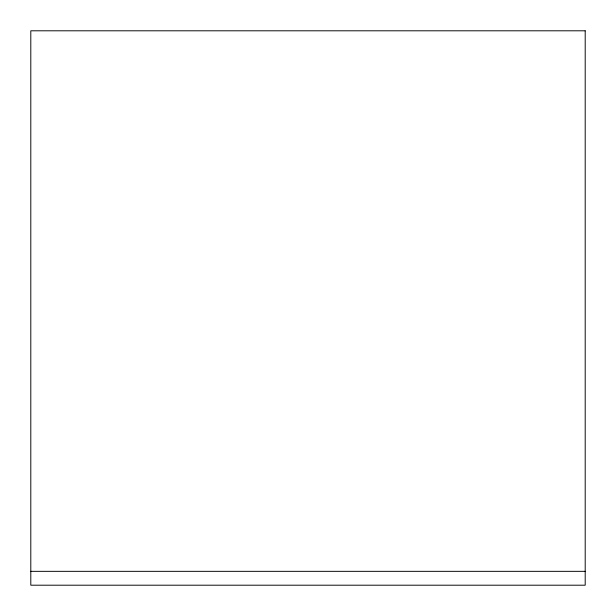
<?xml version="1.0" encoding="UTF-8"?>
<svg xmlns="http://www.w3.org/2000/svg" width="616" height="616" viewBox="0 0 616 616"><rect width="100%" height="100%" fill="white"/><g stroke="black" fill="none" stroke-linecap="round" stroke-linejoin="round"><path stroke-width="0.92" d="M30.8 571.34L585.2 571.34M585.2 30.8L30.8 30.8L30.8 585.2L585.2 585.2L585.2 30.8"/></g></svg>
